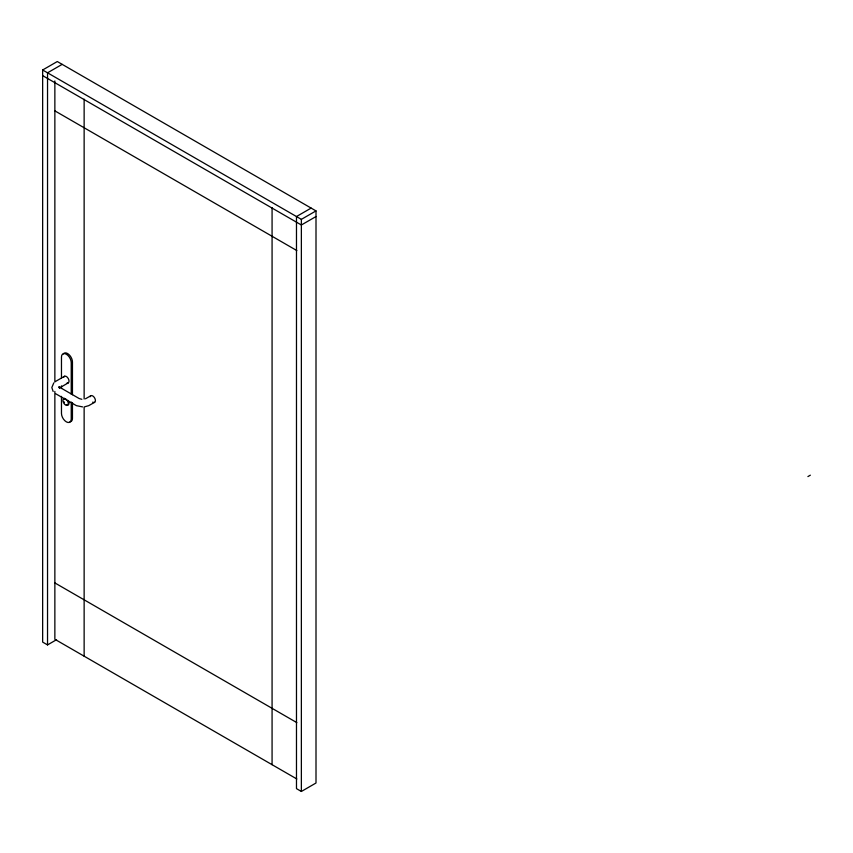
<?xml version="1.0" encoding="UTF-8"?>
<svg xmlns="http://www.w3.org/2000/svg" width="853" height="853" viewBox="0 0 853 853"><rect width="100%" height="100%" fill="white"/><g stroke="black" fill="none" stroke-linecap="round" stroke-linejoin="round"><path stroke-width="1.28" d="M59.433 387.55L59.07 386.622L59.337 388.072M53.771 382.912L51.83 387.55L53.153 391.474M56.543 639.707L47.533 644.911L42.65 642.096L42.65 69.989L57.29 61.533L316.005 210.904L316.005 783.011L301.365 791.467L296.481 788.641L296.481 216.545L311.121 208.089M62.173 64.359L47.533 72.814L47.533 644.911M42.65 69.989L301.365 219.36L316.005 210.904M316.005 216.545L301.365 224.989L42.65 75.629M55.829 381.28L64.572 376.226M59.753 387.784L68.389 382.794M90.813 395.749L85.46 398.799M94.608 402.328L88.733 405.655L84.991 406.71M807.908 476.582L810.35 475.174M82.581 406.892L76.418 405.655L55.829 393.83M81.856 399.3L79.18 398.543L59.294 387.027L59.465 387.827M54.859 110.858L296.855 250.579M54.859 582.919L296.855 722.63M296.855 778.992L54.859 639.281L54.859 391.431M301.365 219.36L301.365 791.467M272.075 207.652L272.075 764.693M84.138 99.151L84.138 399.033M84.138 407.009L84.138 656.192M72.452 394.747L72.452 361.981A6.899 3.988 60 0 0 68.826 354.443A6.899 3.988 60 0 0 63.346 353.899M72.452 402.616L72.452 418.343A6.899 3.988 60 0 1 70.01 421.808M71.225 394.139L71.225 362.685A6.899 3.988 60 0 0 66.353 354.23A6.899 3.988 60 0 0 61.469 357.044L61.469 378.018M71.225 402.008L71.225 419.047A6.899 3.988 60 0 1 66.353 421.862A6.899 3.988 60 0 1 61.469 413.406L61.469 396.368M61.469 385.887L61.469 388.51M54.859 80.939L54.859 382.123M68.251 400.473A3.796 2.196 60 0 1 68.826 404.194A3.796 2.196 60 0 1 66.353 404.674M64.455 402.669A3.796 2.196 60 0 1 64.018 401.784M63.751 399.279A3.796 2.196 60 0 1 64.455 398.287M65.617 398.895A3.796 2.196 60 0 1 68.048 404.706A3.796 2.196 60 0 1 63.559 402.797A3.796 2.196 60 0 1 64.924 398.596M63.751 377.293A3.796 2.196 60 0 1 68.251 378.497A3.796 2.196 60 0 1 67.046 382.986M90.119 396.741A3.796 2.196 60 0 1 93.18 396.25A3.796 2.196 60 0 1 95.387 400.857A3.796 2.196 60 0 1 92.71 402.136"/></g></svg>
